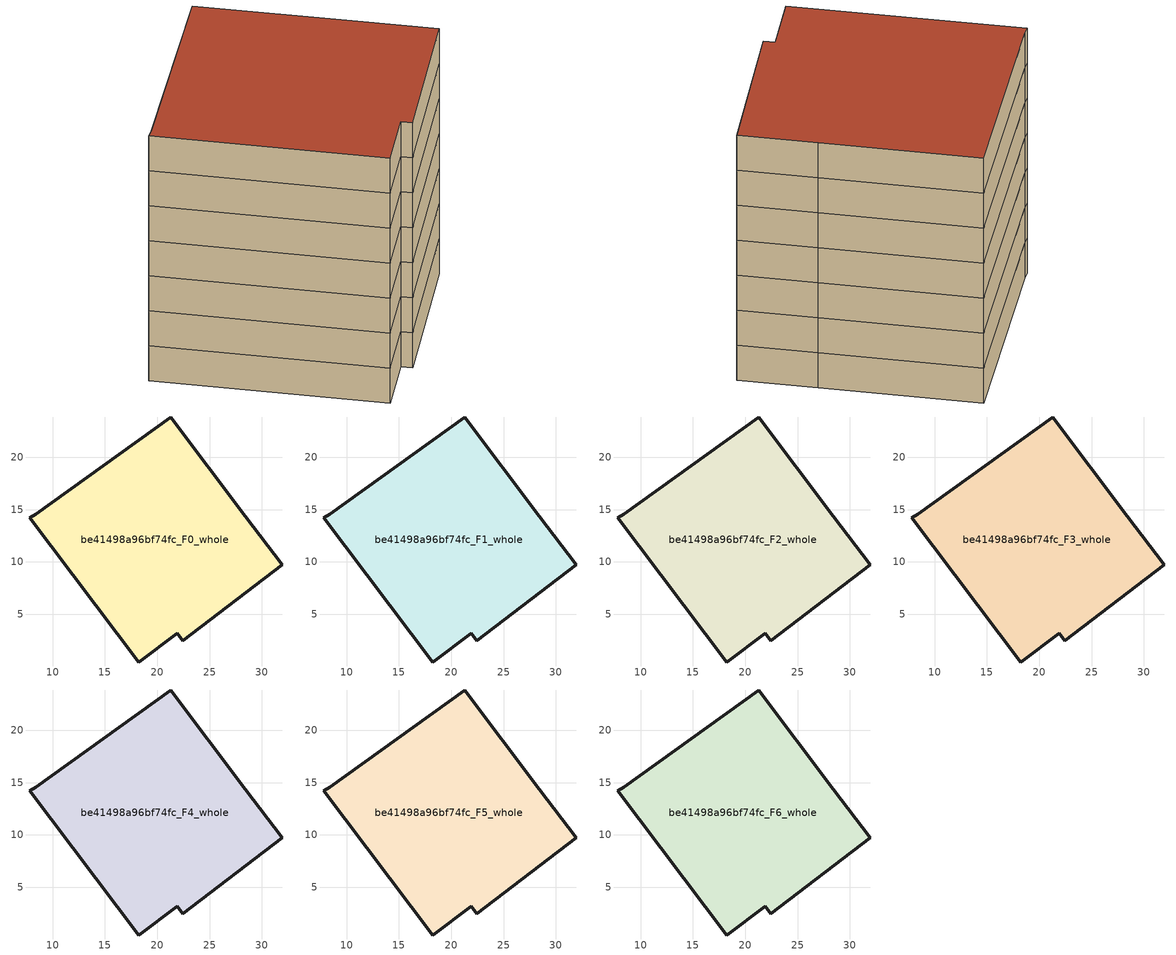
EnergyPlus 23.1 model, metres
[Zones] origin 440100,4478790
be41498a96bf74fc_F0_whole
 floor ground (EU_floor_Construction): 28.42,14.38 31.93,9.72 22.45,2.5 21.94,3.19 18.26,0.44 7.84,14.23 8.41,14.56 21.27,23.85 z0
 wall outside (EU_wall_Construction): 21.27,23.85 8.41,14.56 7.84,14.23 18.26,0.44 21.94,3.19 22.45,2.5 31.93,9.72 28.42,14.38 21.27,23.85 z0:3
be41498a96bf74fc_F1_whole
 floor to be41498a96bf74fc_F0_whole (EU_floor_Construction): 28.42,14.38 31.93,9.72 22.45,2.5 21.94,3.19 18.26,0.44 7.84,14.23 8.41,14.56 21.27,23.85 z3
 wall outside (EU_wall_Construction): 21.27,23.85 8.41,14.56 7.84,14.23 18.26,0.44 21.94,3.19 22.45,2.5 31.93,9.72 28.42,14.38 21.27,23.85 z3:6
be41498a96bf74fc_F2_whole
 floor to be41498a96bf74fc_F1_whole (EU_floor_Construction): 28.42,14.38 31.93,9.72 22.45,2.5 21.94,3.19 18.26,0.44 7.84,14.23 8.41,14.56 21.27,23.85 z6
 wall outside (EU_wall_Construction): 21.27,23.85 8.41,14.56 7.84,14.23 18.26,0.44 21.94,3.19 22.45,2.5 31.93,9.72 28.42,14.38 21.27,23.85 z6:9
be41498a96bf74fc_F3_whole
 floor to be41498a96bf74fc_F2_whole (EU_floor_Construction): 28.42,14.38 31.93,9.72 22.45,2.5 21.94,3.19 18.26,0.44 7.84,14.23 8.41,14.56 21.27,23.85 z9
 wall outside (EU_wall_Construction): 21.27,23.85 8.41,14.56 7.84,14.23 18.26,0.44 21.94,3.19 22.45,2.5 31.93,9.72 28.42,14.38 21.27,23.85 z9:12
be41498a96bf74fc_F4_whole
 floor to be41498a96bf74fc_F3_whole (EU_floor_Construction): 28.42,14.38 31.93,9.72 22.45,2.5 21.94,3.19 18.26,0.44 7.84,14.23 8.41,14.56 21.27,23.85 z12
 wall outside (EU_wall_Construction): 21.27,23.85 8.41,14.56 7.84,14.23 18.26,0.44 21.94,3.19 22.45,2.5 31.93,9.72 28.42,14.38 21.27,23.85 z12:15
be41498a96bf74fc_F5_whole
 floor to be41498a96bf74fc_F4_whole (EU_floor_Construction): 28.42,14.38 31.93,9.72 22.45,2.5 21.94,3.19 18.26,0.44 7.84,14.23 8.41,14.56 21.27,23.85 z15
 wall outside (EU_wall_Construction): 21.27,23.85 8.41,14.56 7.84,14.23 18.26,0.44 21.94,3.19 22.45,2.5 31.93,9.72 28.42,14.38 21.27,23.85 z15:18
be41498a96bf74fc_F6_whole
 floor to be41498a96bf74fc_F5_whole (EU_floor_Construction): 28.42,14.38 31.93,9.72 22.45,2.5 21.94,3.19 18.26,0.44 7.84,14.23 8.41,14.56 21.27,23.85 z18
 wall outside (EU_wall_Construction): 21.27,23.85 8.41,14.56 7.84,14.23 18.26,0.44 21.94,3.19 22.45,2.5 31.93,9.72 28.42,14.38 21.27,23.85 z18:21
 roof outside (EU_roof_Construction): 31.93,9.72 28.42,14.38 21.27,23.85 8.41,14.56 7.84,14.23 18.26,0.44 21.94,3.19 22.45,2.5 z21
[Building]
EU S2 Campaign: North Axis=0; Terrain=City; Solar Distribution=FullExterior
[Site:Location]
Madrid: Latitude=40.5; Longitude=-3.5; Time Zone=1; Elevation=609
[SizingPeriod:WeatherFileDays]
AnnualSizingPeriod: Begin Month=1; Begin Day of Month=1; End Month=12; End Day of Month=31; Day of Week for Start Day=Monday; Use Weather File Daylight Saving Period=No; Use Weather File Rain and Snow Indicators=No
[MATERIAL]
EU_InternalMass_Material: Roughness=MediumRough; Thickness=0.1; Conductivity=1; Density=1800; Specific Heat=900; Thermal Absorptance=0.9; Solar Absorptance=0.7; Visible Absorptance=0.7
[MATERIAL:NOMASS] Roughness=MediumRough; Thermal Absorptance=0.9; Solar Absorptance=0.7; Visible Absorptance=0.7
Name | Thermal Resistance
EU_wall_NoMass | 0.609216
EU_roof_NoMass | 0.513268
EU_floor_NoMass | 0.568163
[CONSTRUCTION]
EU_wall_Construction: EU_wall_NoMass
EU_roof_Construction: EU_roof_NoMass
EU_floor_Construction: EU_floor_NoMass
EU_InternalMass_Construction: EU_InternalMass_Material
[ZONE] Type=1; Multiplier=1; Ceiling Height=autocalculate; Volume=875.251; Floor Area=autocalculate; Part of Total Floor Area=Yes
be41498a96bf74fc_F0_whole; be41498a96bf74fc_F1_whole; be41498a96bf74fc_F2_whole; be41498a96bf74fc_F3_whole; be41498a96bf74fc_F4_whole; be41498a96bf74fc_F5_whole; be41498a96bf74fc_F6_whole
[INTERNALMASS] Construction=EU_InternalMass_Construction; Surface Area=291.75
Name | Zone or ZoneList
be41498a96bf74fc_F0_whole_EU_InternalMass | be41498a96bf74fc_F0_whole
be41498a96bf74fc_F1_whole_EU_InternalMass | be41498a96bf74fc_F1_whole
be41498a96bf74fc_F2_whole_EU_InternalMass | be41498a96bf74fc_F2_whole
be41498a96bf74fc_F3_whole_EU_InternalMass | be41498a96bf74fc_F3_whole
be41498a96bf74fc_F4_whole_EU_InternalMass | be41498a96bf74fc_F4_whole
be41498a96bf74fc_F5_whole_EU_InternalMass | be41498a96bf74fc_F5_whole
be41498a96bf74fc_F6_whole_EU_InternalMass | be41498a96bf74fc_F6_whole
[OTHEREQUIPMENT] Fuel Type=Electricity; Design Level Calculation Method=Watts/Area; Power per Zone Floor Area=1; Fraction Latent=0; Fraction Radiant=0; Fraction Lost=0; Carbon Dioxide Generation Rate=0; EndUse Subcategory=EU_Step8_InternalGains
Name | Zone or ZoneList or Space or SpaceList | Schedule
EU_Step8_InternalGain_be41498a96bf74fc_F0_whole_f000 | be41498a96bf74fc_F0_whole | EU_Step8_GainSchedule_be41498a96bf74fc_F0_whole_f000
EU_Step8_InternalGain_be41498a96bf74fc_F1_whole_f000 | be41498a96bf74fc_F1_whole | EU_Step8_GainSchedule_be41498a96bf74fc_F1_whole_f000
EU_Step8_InternalGain_be41498a96bf74fc_F2_whole_f000 | be41498a96bf74fc_F2_whole | EU_Step8_GainSchedule_be41498a96bf74fc_F2_whole_f000
EU_Step8_InternalGain_be41498a96bf74fc_F3_whole_f000 | be41498a96bf74fc_F3_whole | EU_Step8_GainSchedule_be41498a96bf74fc_F3_whole_f000
EU_Step8_InternalGain_be41498a96bf74fc_F4_whole_f000 | be41498a96bf74fc_F4_whole | EU_Step8_GainSchedule_be41498a96bf74fc_F4_whole_f000
EU_Step8_InternalGain_be41498a96bf74fc_F5_whole_f000 | be41498a96bf74fc_F5_whole | EU_Step8_GainSchedule_be41498a96bf74fc_F5_whole_f000
EU_Step8_InternalGain_be41498a96bf74fc_F6_whole_f000 | be41498a96bf74fc_F6_whole | EU_Step8_GainSchedule_be41498a96bf74fc_F6_whole_f000
[ZONEVENTILATION:DESIGNFLOWRATE] Schedule=EU_AlwaysOn; Design Flow Rate Calculation Method=AirChanges/Hour; Air Changes per Hour=0.752966; Ventilation Type=Natural; Fan Pressure Rise=0; Fan Total Efficiency=1; Constant Term Coefficient=1; Temperature Term Coefficient=0; Velocity Term Coefficient=0; Velocity Squared Term Coefficient=0; Minimum Indoor Temperature=-100; Maximum Indoor Temperature=100; Delta Temperature=-100; Minimum Outdoor Temperature=-100; Maximum Outdoor Temperature=100; Maximum Wind Speed=40
Name | Zone or ZoneList or Space or SpaceList
EU_ConstantAir_be41498a96bf74fc_F0_whole | be41498a96bf74fc_F0_whole
EU_ConstantAir_be41498a96bf74fc_F1_whole | be41498a96bf74fc_F1_whole
EU_ConstantAir_be41498a96bf74fc_F2_whole | be41498a96bf74fc_F2_whole
EU_ConstantAir_be41498a96bf74fc_F3_whole | be41498a96bf74fc_F3_whole
EU_ConstantAir_be41498a96bf74fc_F4_whole | be41498a96bf74fc_F4_whole
EU_ConstantAir_be41498a96bf74fc_F5_whole | be41498a96bf74fc_F5_whole
EU_ConstantAir_be41498a96bf74fc_F6_whole | be41498a96bf74fc_F6_whole
[HVACTEMPLATE:THERMOSTAT] Constant Heating Setpoint=20; Constant Cooling Setpoint=50
EU_HeatOnly_be41498a96bf74fc_F0_whole; EU_HeatOnly_be41498a96bf74fc_F1_whole; EU_HeatOnly_be41498a96bf74fc_F2_whole; EU_HeatOnly_be41498a96bf74fc_F3_whole; EU_HeatOnly_be41498a96bf74fc_F4_whole; EU_HeatOnly_be41498a96bf74fc_F5_whole; EU_HeatOnly_be41498a96bf74fc_F6_whole
[HVACTEMPLATE:ZONE:IDEALLOADSAIRSYSTEM] System Availability Schedule=EU_AlwaysOn; Maximum Heating Supply Air Temperature=50; Minimum Cooling Supply Air Temperature=13; Maximum Heating Supply Air Humidity Ratio=0.0156; Minimum Cooling Supply Air Humidity Ratio=0.0077; Heating Limit=NoLimit; Cooling Limit=NoLimit; Heating Availability Schedule=EU_AlwaysOn; Cooling Availability Schedule=EU_CoolingOff; Dehumidification Control Type=ConstantSensibleHeatRatio; Cooling Sensible Heat Ratio=0.7; Dehumidification Setpoint=60; Humidification Control Type=None; Humidification Setpoint=30; Outdoor Air Method=None; Outdoor Air Flow Rate per Person=0.00944; Outdoor Air Flow Rate per Zone Floor Area=0; Outdoor Air Flow Rate per Zone=0; Demand Controlled Ventilation Type=None; Outdoor Air Economizer Type=NoEconomizer; Heat Recovery Type=None; Sensible Heat Recovery Effectiveness=0.7; Latent Heat Recovery Effectiveness=0.65
Name | Template Thermostat
be41498a96bf74fc_F0_whole | EU_HeatOnly_be41498a96bf74fc_F0_whole
be41498a96bf74fc_F1_whole | EU_HeatOnly_be41498a96bf74fc_F1_whole
be41498a96bf74fc_F2_whole | EU_HeatOnly_be41498a96bf74fc_F2_whole
be41498a96bf74fc_F3_whole | EU_HeatOnly_be41498a96bf74fc_F3_whole
be41498a96bf74fc_F4_whole | EU_HeatOnly_be41498a96bf74fc_F4_whole
be41498a96bf74fc_F5_whole | EU_HeatOnly_be41498a96bf74fc_F5_whole
be41498a96bf74fc_F6_whole | EU_HeatOnly_be41498a96bf74fc_F6_whole
[SIZING:ZONE] Zone Cooling Design Supply Air Temperature Input Method=SupplyAirTemperature; Zone Cooling Design Supply Air Temperature=13; Zone Heating Design Supply Air Temperature Input Method=SupplyAirTemperature; Zone Heating Design Supply Air Temperature=50; Zone Cooling Design Supply Air Humidity Ratio=0.008; Zone Heating Design Supply Air Humidity Ratio=0.008; Cooling Design Air Flow Method=DesignDay; Cooling Design Air Flow Rate=0; Cooling Minimum Air Flow per Zone Floor Area=0.000762; Cooling Minimum Air Flow=0; Cooling Minimum Air Flow Fraction=0.2; Heating Design Air Flow Method=DesignDay; Heating Design Air Flow Rate=0; Heating Maximum Air Flow per Zone Floor Area=0.002032; Heating Maximum Air Flow=0.141576; Heating Maximum Air Flow Fraction=0.3; Account for Dedicated Outdoor Air System=No; Dedicated Outdoor Air System Control Strategy=NeutralSupplyAir; Dedicated Outdoor Air Low Setpoint Temperature for Design=autosize; Dedicated Outdoor Air High Setpoint Temperature for Design=autosize; Zone Load Sizing Method=Sensible Load Only No Latent Load; Zone Latent Cooling Design Supply Air Humidity Ratio Input Method=HumidityRatioDifference; Zone Cooling Design Supply Air Humidity Ratio Difference=0.005; Zone Latent Heating Design Supply Air Humidity Ratio Input Method=HumidityRatioDifference; Zone Humidification Design Supply Air Humidity Ratio Difference=0.005
be41498a96bf74fc_F0_whole; be41498a96bf74fc_F1_whole; be41498a96bf74fc_F2_whole; be41498a96bf74fc_F3_whole; be41498a96bf74fc_F4_whole; be41498a96bf74fc_F5_whole; be41498a96bf74fc_F6_whole
[SCHEDULE:CONSTANT]
Name | Hourly Value
EU_AlwaysOn | 1
EU_CoolingOff | 0
[SCHEDULE:FILE] Column Number=1; Rows to Skip at Top=0; Number of Hours of Data=8760; Column Separator=Comma; Interpolate to Timestep=No; Minutes per Item=60; Adjust Schedule for Daylight Savings=Yes
Name | File
EU_Step8_GainSchedule_be41498a96bf74fc_F0_whole_f000 | C:\Users\o_iseri\Desktop\OpenUBEM\openubem\outputs\eu_evidence\EU-11\ES-MAD-BERRUGUETE\idfs\be41498a96bf74fc\be41498a96bf74fc_F0_whole_f000_gain.csv
EU_Step8_GainSchedule_be41498a96bf74fc_F1_whole_f000 | C:\Users\o_iseri\Desktop\OpenUBEM\openubem\outputs\eu_evidence\EU-11\ES-MAD-BERRUGUETE\idfs\be41498a96bf74fc\be41498a96bf74fc_F1_whole_f000_gain.csv
EU_Step8_GainSchedule_be41498a96bf74fc_F2_whole_f000 | C:\Users\o_iseri\Desktop\OpenUBEM\openubem\outputs\eu_evidence\EU-11\ES-MAD-BERRUGUETE\idfs\be41498a96bf74fc\be41498a96bf74fc_F2_whole_f000_gain.csv
EU_Step8_GainSchedule_be41498a96bf74fc_F3_whole_f000 | C:\Users\o_iseri\Desktop\OpenUBEM\openubem\outputs\eu_evidence\EU-11\ES-MAD-BERRUGUETE\idfs\be41498a96bf74fc\be41498a96bf74fc_F3_whole_f000_gain.csv
EU_Step8_GainSchedule_be41498a96bf74fc_F4_whole_f000 | C:\Users\o_iseri\Desktop\OpenUBEM\openubem\outputs\eu_evidence\EU-11\ES-MAD-BERRUGUETE\idfs\be41498a96bf74fc\be41498a96bf74fc_F4_whole_f000_gain.csv
EU_Step8_GainSchedule_be41498a96bf74fc_F5_whole_f000 | C:\Users\o_iseri\Desktop\OpenUBEM\openubem\outputs\eu_evidence\EU-11\ES-MAD-BERRUGUETE\idfs\be41498a96bf74fc\be41498a96bf74fc_F5_whole_f000_gain.csv
EU_Step8_GainSchedule_be41498a96bf74fc_F6_whole_f000 | C:\Users\o_iseri\Desktop\OpenUBEM\openubem\outputs\eu_evidence\EU-11\ES-MAD-BERRUGUETE\idfs\be41498a96bf74fc\be41498a96bf74fc_F6_whole_f000_gain.csv
